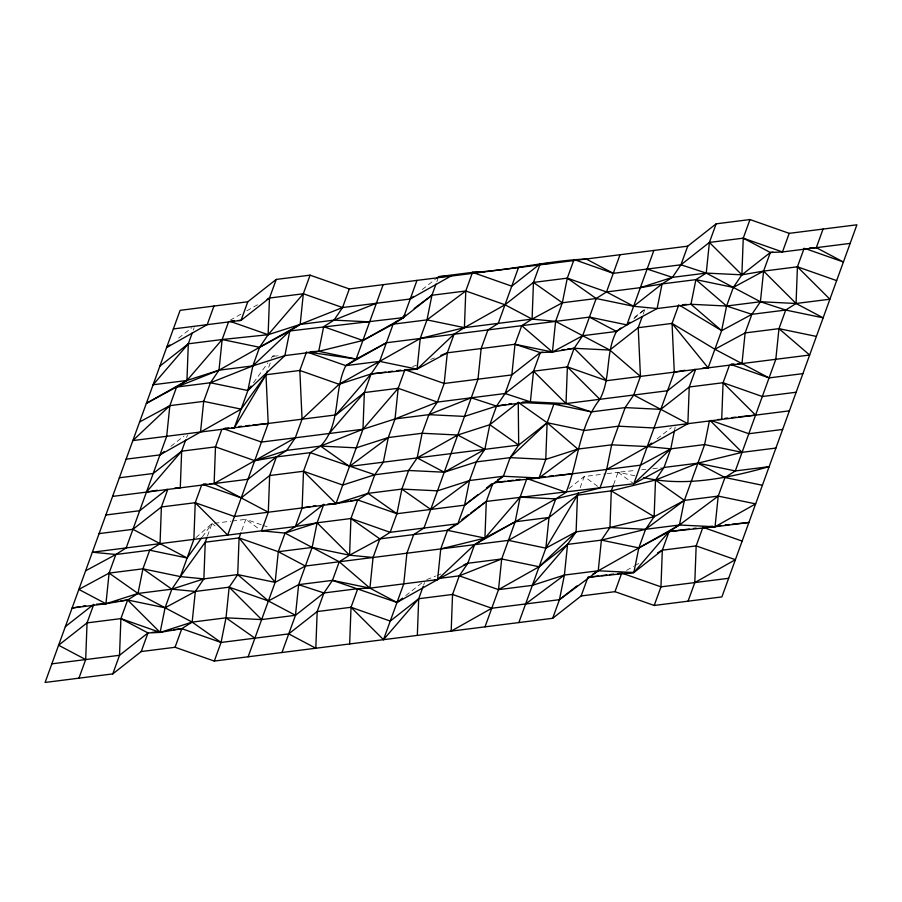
<?xml version="1.0" encoding="UTF-8"?>
<svg xmlns="http://www.w3.org/2000/svg" width="902" height="902" viewBox="0 0 902 902"><rect width="100%" height="100%" fill="white"/><g stroke="black" fill="none" stroke-linecap="round" stroke-linejoin="round"><path stroke-width="0.68" stroke-dasharray="4.51 3.38" d="M674.64 429.69L675.192 426.95M193.265 330.155L194.155 327.674M186.601 437.515L187.492 435.035M207.483 535.991L211.981 523.588L230.935 521.198M268.683 367.306L270.487 362.345M241.77 530.477L245.829 519.315L261.512 524.829M436.884 281.616L437.786 279.135M423.647 585.082L424.549 582.602M580.166 487.711L584.214 476.538L605.873 473.809M643.171 314.054L644.975 309.093L647.67 308.969M613.563 484.667L618.062 472.265L636.169 470.37M253.485 382.764L267.928 362.796M271.13 358.353L272.742 356.143L278.154 355.456M202.364 536.904L211.981 523.588L215.352 526.058M195.881 537.626L211.981 523.588M633.903 318.733L644.975 309.093L631.84 319.398M178.641 338.092L191.776 327.776M170.884 446.31L184.019 435.993M422.271 289.542L435.407 279.225M405.753 595.591L422.17 582.703M568.903 488.58L584.214 476.538L597.699 486.403M657.141 438.823L671.359 427.649M230.089 320.244L240.834 314.189M246.81 310.829L257.555 304.763M626.518 570.368L633.678 566.332M634.873 565.655L639.642 562.972M412.642 366.618L416.498 365.084M430.626 359.458L434.482 357.925M426.736 579.614L435.722 576.028M437.008 575.521L440.864 573.988M232.288 521.029L245.829 519.315L259.302 529.181M607.226 473.64L618.062 472.265L635.436 475.873M641.739 469.784L645.922 469.344M652.89 468.623L661.245 467.743M272.742 356.143L278.132 355.895M262.82 525.291L269.36 527.591M618.062 472.265L632.663 482.953"/><path stroke-width="1.35" d="M78.936 678.169L85.69 659.565L87.054 622.887L93.808 604.284M485.017 626.845L498.513 589.637L539.103 566.749L567.561 544.402L601.397 540.129L638.83 547.897L669.081 531.571L715.049 526.757L755.639 503.88L718.217 496.111L684.37 500.385L654.13 516.711L609.944 527.546L576.107 531.819L545.857 548.145L508.424 540.377L305.383 566.039L275.144 582.365L237.711 574.597L203.875 578.87L171.82 589.175L137.983 593.448L127.644 600.01L120.891 618.614L119.526 655.292L112.784 673.895L45.1 682.453L180.107 310.333L247.791 301.775L276.238 279.428L310.074 275.155L349.311 288.944L687.707 246.178L716.154 223.831L749.99 219.547L789.216 233.347L856.9 224.79L721.893 596.91L654.209 605.456L614.984 591.667L581.147 595.951L552.689 618.287L214.293 661.065L175.067 647.275L141.231 651.548L112.784 673.895M185.699 439.996L181.652 451.158L180.287 487.835L174.887 488.072M192.363 332.635L188.304 343.809L186.951 380.475L176.6 387.037L146.361 403.363L186.951 380.475L218.994 370.181L252.831 365.896L284.874 355.602L318.71 351.329L362.897 340.482L393.148 324.168L403.487 317.605L431.934 295.258L465.782 290.985L505.007 304.775L532.09 319.105L555.587 321.383L609.775 350.044L640.454 376.416L633.7 395.02L625.154 407.603L611.657 444.821L606.696 469.446L599.943 488.05L555.767 498.885L474.587 544.65L437.583 579.58L396.993 602.468L332.477 580.369L298.641 584.643L268.39 600.969L229.164 587.179L195.328 591.453L171.82 589.175L142.944 568.824L109.097 573.097L78.857 589.423L105.94 603.742L127.644 600.01L165.077 607.779L195.328 591.453L203.875 578.87L205.239 542.192L207.032 537.231M201.541 485.332L195.238 502.707L193.874 539.373L180.366 576.592L171.82 589.175L165.077 607.779L160.116 632.403L147.984 632.945L120.891 618.614L87.054 622.887L58.596 645.234L85.69 659.565M214.293 661.065L221.046 642.461L226.007 617.825L229.164 587.179L237.711 574.597L239.075 537.919L240.868 532.958M276.238 279.428L269.484 298.032L268.131 334.71L259.584 347.293L252.831 365.896L247.87 390.532L234.373 427.74L231.679 427.864M402.472 598.173L396.993 602.468L369.91 588.138L339.231 561.766L285.055 533.105L261.546 530.816L268.3 512.212L269.664 475.546L276.418 456.931L286.757 450.38L295.304 437.797L302.057 419.182L299.825 370.463L306.579 351.859M248.14 656.78L275.144 582.365L278.301 551.708L285.055 533.105L295.394 526.543L302.136 507.939L303.5 471.261L310.254 452.657L320.593 446.095L362.987 429.239L395.031 418.934L437.414 402.078L505.086 393.52L530.387 401.83L566.016 403.577L667.536 390.746L694.901 369.256M775.9 448.057L742.053 452.342L704.631 444.573L670.784 448.846L640.533 465.173L539.013 478.004L503.384 476.256L469.547 480.529L437.504 490.835L401.864 489.087L368.027 493.36L357.688 499.922L350.934 518.526L349.57 555.204L339.231 561.766L332.477 580.369L323.931 592.952L317.177 611.556L315.813 648.234L288.73 633.903L221.046 642.461L181.821 628.66L173.703 629.697M349.66 643.949L351.025 607.283L357.767 588.679L369.91 588.138L437.583 579.58L467.834 563.265L501.681 558.981L539.103 566.749L576.107 531.819L577.472 495.153L578.374 492.672M397.579 320.864L393.148 324.168L379.641 361.375L371.094 373.958L364.34 392.562L362.987 429.239L335.984 503.666L234.464 516.496L195.238 502.707L161.39 506.98L132.944 529.327L99.107 533.601M417.333 635.403L418.697 598.725L423.196 586.323M80.244 606.618L72.104 608.027L105.94 603.742L137.983 593.448L142.944 568.824L180.366 576.592L205.239 542.192L239.075 537.919L278.301 551.708L312.137 547.435L349.57 555.204L379.821 538.877L447.493 530.32L457.833 523.769L464.586 505.154L469.547 480.529L476.29 461.925L484.836 449.343L489.797 424.718L496.54 406.103L505.086 393.52L511.84 374.916L514.997 344.271L521.751 325.656L532.09 319.105L562.341 302.779L596.177 298.506L606.527 291.944L640.364 287.659L672.407 277.365L706.243 273.092L741.884 274.828L763.588 271.096L796.06 303.489L823.143 317.82L785.721 310.051L760.42 301.742L706.243 273.092L680.954 264.782L613.27 273.34L586.187 259.009C548.01 260.734 510.712 270.352 472.524 272.37L465.782 290.985L464.417 327.651L454.067 334.214L417.074 369.143L371.094 373.958L339.051 384.263L302.057 419.182M492.593 484.058L486.291 501.422L484.926 538.088L474.587 544.65L467.834 563.265L459.287 575.848L452.545 594.452L451.18 631.118L491.77 608.241L559.443 599.683L598.24 570.786L679.42 525.009L718.217 496.111L724.96 477.508L735.31 470.945L769.147 466.661C728.512 477.947 685.396 487.238 643.464 477.541M552.34 263.283L540.208 263.824L533.454 282.427L532.09 319.105L464.417 327.651L420.231 338.487L339.051 384.263L299.825 370.463L265.989 374.747L241.127 409.136L159.947 454.901L126.1 459.174M796.15 392.246L762.303 396.519L723.077 382.73L689.241 387.003L660.783 409.35L625.154 407.603L591.317 411.887L566.016 403.577L553.884 404.119L547.131 422.722L545.766 459.389L539.013 478.004L494.431 482.671L505.221 481.273M393.148 324.168L426.984 319.883L464.417 327.651L505.007 304.775L533.454 282.427L567.29 278.154L596.177 298.506L582.681 335.713L574.134 348.296L567.381 366.9L566.016 403.577L533.544 371.184L540.298 352.569L543.004 352.231M592.49 574.427L598.24 570.786L601.397 540.129L609.944 527.546L611.308 490.868L613.112 485.907M581.147 595.951L587.901 577.336L633.869 572.522L638.83 547.897L645.584 529.294L654.13 516.711L655.495 480.033L664.041 467.45L670.784 448.846L674.369 431.055M732.176 524.231L748.897 522.483L715.049 526.757L679.42 525.009L669.081 531.571L662.327 550.175L660.963 586.852L654.209 605.456M606.696 469.446L687.876 423.681L689.241 387.003L695.543 369.64M688.057 601.183L694.799 582.579L696.164 545.902L702.917 527.298L742.143 541.087M729.38 365.366L723.077 382.73L721.713 419.396L717.676 419.577M749.99 219.547L743.248 238.162L741.884 274.828L733.337 287.411L726.584 306.026L721.634 330.651L708.126 367.858L702.737 368.095M804.178 248.208L797.424 266.812L796.06 303.489L785.721 310.051L751.873 314.324L721.634 330.651L680.007 305.53M436.5 278.368L438.688 276.655L450.82 276.113L410.23 299.002L342.557 307.548L300.174 324.416L218.994 370.181L176.6 387.037L169.858 405.641L166.69 436.297L126.19 547.931L115.851 554.493L109.097 573.097L105.94 603.742L96.503 604.171M200.537 432.013L203.694 401.367L210.448 382.764L218.994 370.181L222.151 339.524L228.454 322.161M195.328 591.453L192.16 622.109L181.821 628.66L160.116 632.403L120.891 618.614M310.074 275.155L303.331 293.759L300.174 324.416L289.824 330.966L259.584 347.293L222.151 339.524L188.304 343.809L159.857 366.144M281.976 652.507L295.473 615.299L298.641 584.643L312.137 547.435L317.098 522.81L323.841 504.195M119.357 477.778L153.193 473.505L181.652 451.158L215.488 446.885L254.714 460.674L286.757 450.38L320.593 446.095C341.802 423.669 332.985 391.479 345.804 365.648L356.143 359.086L386.394 342.771L589.434 317.109L626.856 324.878L657.107 308.552L690.955 304.278L726.584 306.026L760.42 301.742L796.06 303.489L829.896 299.216L797.424 266.812L763.588 271.096L733.337 287.411L695.904 279.643L662.068 283.927L640.364 287.659M710.562 420.918L742.053 452.342L697.877 463.177L664.041 467.45L633.79 483.776L486.291 501.422L457.833 523.769L390.16 532.315L379.821 538.877L373.067 557.481L369.91 588.138L332.477 580.369M327.888 504.015L335.984 503.666L368.027 493.36L374.77 474.756L383.316 462.174L388.277 437.549L395.031 418.934L398.188 388.288L404.93 369.685L411.673 369.38M454.067 334.214L447.324 352.817L444.167 383.474L437.414 402.078L428.867 414.661L422.113 433.264L417.164 457.9L408.617 470.483L401.864 489.087L396.914 513.712L390.16 532.315L350.934 518.526L317.098 522.81L295.394 526.543L92.354 552.204L115.851 554.493L149.687 550.209L187.12 557.977L201.552 538.009M454.146 525.37L447.493 530.32L440.751 548.935L437.583 579.58L434.888 579.704M694.799 582.579L735.389 559.691L696.164 545.902L662.327 550.175L633.869 572.522L598.24 570.786L564.404 575.059L532.36 585.353L498.513 589.637L501.681 558.981L515.177 521.773L520.127 497.137L526.881 478.534L566.106 492.323C578.453 461.779 578.904 426.116 599.864 399.293C611.319 378.028 605.05 352.705 616.517 331.44L620.892 328.001M395.031 418.934L428.867 414.661L464.496 416.408L496.54 406.103L530.387 401.83L533.544 371.184L567.381 366.9L606.606 380.689L809.646 355.027L778.967 328.655L745.131 332.928L714.88 349.254L672.058 323.423L638.221 327.697L609.775 350.044L574.134 348.296L567.369 349.153M518.853 622.572L545.857 548.145L549.014 517.489L555.767 498.885L566.106 492.323M552.689 618.287L559.443 599.683L564.404 575.059L567.561 544.402L576.107 531.819M716.154 223.831L709.4 242.435L706.243 273.092L695.904 279.643L690.955 304.278L721.634 330.651M718.217 496.111L715.049 526.757L709.66 526.993M785.721 310.051L778.967 328.655L775.81 359.312L735.31 470.945L697.877 463.177L655.495 480.033L611.308 490.868L577.472 495.153L549.014 517.489L508.424 540.377M416.983 280.387L403.487 317.605L289.824 330.966L284.874 355.602L247.87 390.532L210.448 382.764L176.6 387.037M310.626 351.679L318.71 351.329L323.671 326.693L334.011 320.131L376.393 303.275M414.379 369.268L417.074 369.143L420.231 338.487L426.984 319.883L431.934 295.258L435.993 284.096M440.898 355.377L447.324 352.817L514.997 344.271L540.298 352.569L552.43 352.039L555.587 321.383L562.341 302.779L567.29 278.154L574.044 259.539L613.27 273.34M687.707 246.178L680.954 264.782L672.407 277.365L662.068 283.927L657.107 308.552L633.61 306.274L596.177 298.506M709.31 421.313L704.631 444.573L684.37 500.385L679.42 525.009L645.584 529.294L601.397 540.129M213.943 306.049L207.201 324.664L166.611 347.541L169.892 344.959M167.693 489.617L161.39 506.98L160.037 543.658L149.687 550.209L142.944 568.824M247.791 301.775L241.037 320.379L173.353 328.937M141.231 651.548L147.984 632.945L119.526 655.292L51.854 663.838M221.791 429.521L215.488 446.885L214.124 483.562L268.3 512.212M234.373 427.74L265.989 374.747L267.342 371.026M175.067 647.275L181.821 628.66M265.989 374.747L268.21 423.466L227.71 535.1L195.238 502.707M188.304 343.809L153.103 384.759L186.951 380.475L222.151 339.524L268.131 334.71L300.174 324.416L334.011 320.131L342.557 307.548L349.311 288.944M309.33 352.265L356.143 359.086L383.147 284.671M288.73 633.903L317.177 611.556L351.025 607.283L383.497 639.676L403.746 583.865L406.903 553.208L413.657 534.604L423.996 528.042L478.004 379.19L481.161 348.544L487.914 329.94L498.254 323.378L518.503 267.556M350.912 500.779L357.688 499.922L396.914 513.712L464.586 505.154L503.384 476.256L510.137 457.652L518.684 445.069L547.131 422.722L584.564 430.491L618.4 426.206L654.04 427.954L789.397 410.85M662.068 283.927L633.61 306.274L606.527 291.944L620.024 254.725M514.997 344.271L552.43 352.039L582.681 335.713L616.517 331.44L626.856 324.878L653.86 250.452M642.269 316.534L638.221 327.697L640.454 376.416M203.288 484.554L241.217 497.881L269.664 475.546L303.5 471.261L342.726 485.05L374.77 474.756L408.617 470.483L444.246 472.22L476.29 461.925L510.137 457.652L545.766 459.389L577.81 449.095L611.657 444.821L647.286 446.558L670.784 448.846L633.79 483.776L674.29 372.143L672.058 323.423L678.811 304.808M614.984 591.667L621.737 573.063L660.963 586.852L728.647 578.295M773.037 252.143L770.331 252.492L763.588 271.096L760.42 301.742L751.873 314.324L745.131 332.928L741.963 363.585L737.926 363.765M789.216 233.347L782.474 251.951L770.331 252.492L743.248 238.162L709.4 242.435L680.954 264.782M809.568 247.971L816.31 247.667L823.064 229.063M545.857 548.145L577.472 495.153M247.87 390.532L251.083 386.09M342.557 307.548L303.331 293.759L268.131 334.71L230.202 321.383M181.652 451.158L146.44 492.109L157.298 490.237M241.127 409.136L203.694 401.367L169.858 405.641L132.853 440.571L335.894 414.909L371.094 373.958L385.988 372.075M329.14 433.512L364.34 392.562L398.188 388.288L437.414 402.078M398.188 388.288L362.987 429.239L261.467 442.07L223.549 428.743M383.497 639.676L418.697 598.725L452.545 594.452L491.77 608.241M532.36 585.353L567.561 544.402M289.824 330.966L252.831 365.896L210.448 382.764M510.137 457.652L547.131 422.722L577.81 449.095L539.013 478.004L533.623 478.24M626.856 324.878L629.878 322.24M303.331 293.759L269.484 298.032L241.037 320.379L238.342 320.503M159.947 454.901L164.322 451.462M167.05 489.234L139.697 510.712L105.85 514.997M410.23 299.002L413.522 296.42M374.77 474.756L310.254 452.657L276.418 456.931L247.96 479.278L112.603 496.393M65.35 626.631L92.714 605.141M335.894 414.909L364.34 392.562M540.208 263.824L511.75 286.171L472.524 272.37L438.688 276.655M295.394 526.543L322.747 505.064M540.298 352.569L511.84 374.916L444.167 383.474L404.93 369.685M505.086 393.52L533.544 371.184M518.244 402.371L518.684 445.069L349.48 466.447L320.593 446.095L356.234 447.843L388.277 437.549L422.113 433.264L457.754 435.012L484.836 449.343L444.246 472.22L417.164 457.9L457.754 435.012L489.797 424.718L518.244 402.371L547.131 422.722M120.879 600.867L127.644 600.01L160.116 632.403L192.16 622.109L226.007 617.825L261.636 619.573L295.473 615.299L323.931 592.952L357.767 588.679M770.331 252.492L741.884 274.828L709.4 242.435M464.586 505.154L477.722 494.848M486.471 487.971L491.951 483.675M418.697 598.725L390.25 621.072L351.025 607.283M647.286 446.558L651.661 443.119M559.443 599.683L576.953 585.939M400.905 318.383L405.336 315.08M414.198 308.473L431.934 295.258M426.984 319.883L465.782 290.985M349.48 466.447L388.277 437.549M469.547 480.529L430.75 509.438L401.864 489.087M461.903 519.586L468.555 514.636M470.776 512.979L486.291 501.422M525.607 603.968L564.404 575.059M497.633 479.898L503.384 476.256M267.105 299.385L269.484 298.032M403.487 317.605L362.897 340.482L323.671 326.693M307.886 352.321L345.804 365.648L386.394 342.771M295.304 437.797L214.124 483.562L210.076 483.743M657.558 552.87L662.327 550.175M139.607 421.967L169.858 405.641M447.324 352.817L417.074 369.143L379.641 361.375L345.804 365.648M85.6 570.808L115.851 554.493M428.867 414.661L471.25 397.805L496.54 406.103L506.045 404.468M463.978 564.787L467.834 563.265M438.981 578.408L459.287 575.848L501.681 558.981M285.055 533.105L317.098 522.81L349.57 555.204L373.067 557.481M440.751 548.935L484.926 538.088L515.177 521.773L549.014 517.489M674.29 372.143L685.137 370.271M508.751 404.006L511.468 403.532M254.714 460.674L276.418 456.931M302.136 507.939L310.277 506.541M312.994 506.067L315.7 505.605M357.688 499.922L335.984 503.666L303.5 471.261M82.95 606.155L85.667 605.682M850.146 243.393L782.474 251.951L743.248 238.162M388.694 371.737L392.753 371.218M396.812 370.711L400.871 370.192M561.957 349.841L564.663 349.491M731.139 364.577L769.056 377.915L802.893 373.631M782.643 429.453L748.807 433.727L710.889 420.4M345.5 501.467L348.206 501.117M507.927 480.935L513.351 480.247M516.057 479.909L520.116 479.39M115.467 601.544L118.173 601.206M689.387 529.012L669.081 531.571L633.869 572.522L625.785 572.883M693.446 528.493L696.152 528.155M152.043 632.426L156.102 631.919M168.291 630.374L170.997 630.036M587.901 577.336L598.725 575.972M601.431 575.634L606.843 574.946M609.56 574.608L613.619 574.089M617.678 573.582L620.384 573.232M238.951 426.522L241.747 426.24M245.919 425.8L250.102 425.361M252.887 425.067L268.21 423.466M724.904 418.336L727.688 418.043M731.872 417.603L736.055 417.164M738.839 416.871L755.56 415.123L723.077 382.73M542.203 476.933L544.988 476.639M549.171 476.2L553.354 475.76M556.139 475.478L572.86 473.719M709.885 526.565L712.67 526.272M718.24 525.697L721.025 525.404M725.208 524.964L729.391 524.524M472.524 272.37L484.667 271.84M231.6 320.796L234.294 320.684M682.859 304.639L686.907 304.459M731.184 364.058L733.878 363.946M522.292 402.191L530.387 401.83M224.936 428.157L228.984 427.976M203.333 484.036L206.028 483.912M334.011 320.131L369.64 321.879M522.359 402.574L553.884 404.119L591.317 411.887M555.767 498.885L520.127 497.137L484.926 538.088L447.493 530.32M609.944 527.546L645.584 529.294L684.37 500.385L655.495 480.033M180.366 576.592L203.875 578.87M778.967 328.655L816.4 336.423M318.71 351.329L356.143 359.086M762.393 485.276L724.96 477.508L697.877 463.177M647.117 269.055L672.407 277.365M751.873 314.324L726.584 306.026L695.904 279.643M298.641 584.643L323.931 592.952M805.486 248.67L843.404 261.997L816.31 247.667M797.424 266.812L836.65 280.612M567.29 278.154L606.527 291.944M459.287 575.848L498.513 589.637M714.88 349.254L769.056 377.915M589.434 317.109L616.517 331.44M633.7 395.02L687.876 423.681M278.301 551.708L305.383 566.039M132.944 529.327L187.12 557.977M295.473 615.299L268.39 600.969L237.711 574.597M611.308 490.868L654.13 516.711M533.454 282.427L562.341 302.779M489.797 424.718L518.684 445.069M368.027 493.36L396.914 513.712M350.934 518.526L379.821 538.877M226.007 617.825L254.883 638.176M221.046 642.461L192.16 622.109L137.983 593.448L109.097 573.097M521.751 325.656L552.43 352.039L574.134 348.296L606.606 380.689M567.381 366.9L599.864 399.293M229.164 587.179L261.636 619.573M672.058 323.423L708.126 367.858M239.075 537.919L275.144 582.365"/></g></svg>
